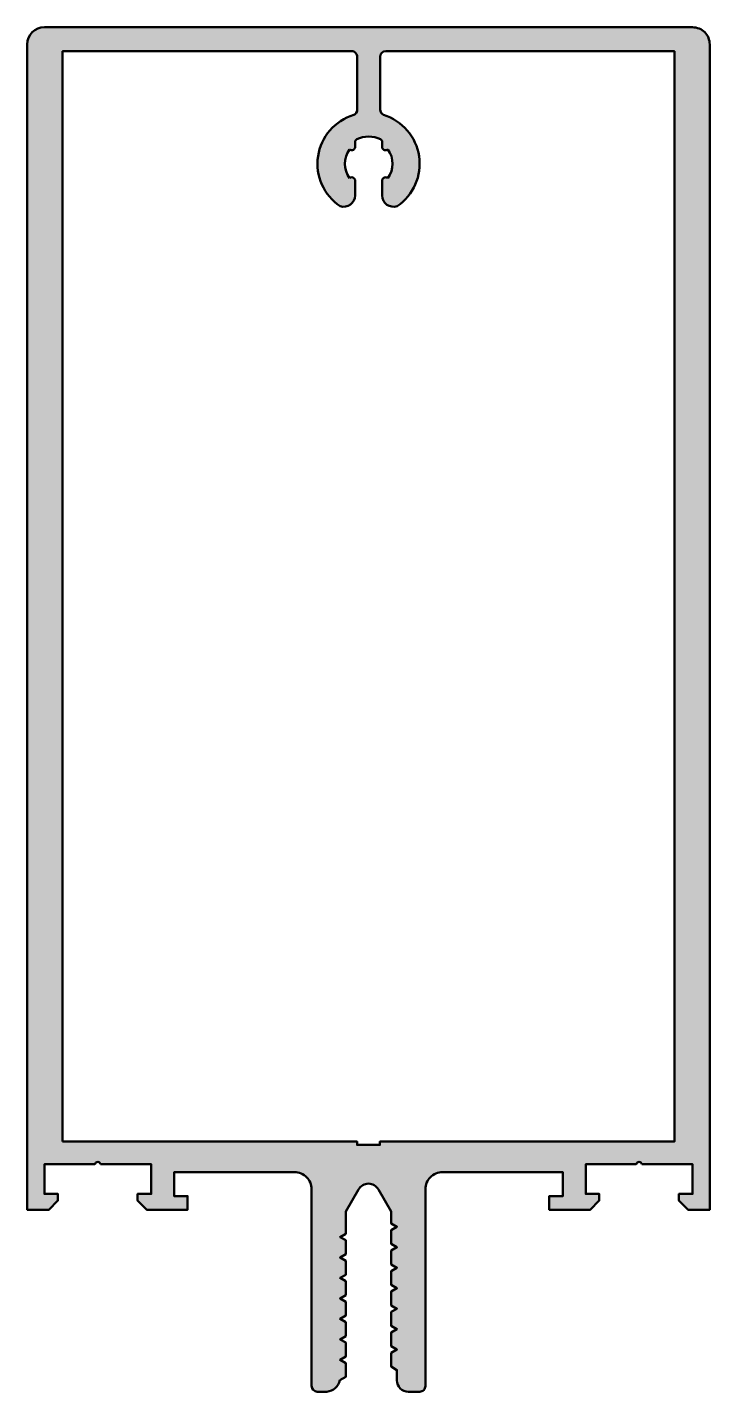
# Model space of a CAD drawing. Extents: x -30 to 30, y -16 to 104.
import ezdxf

# ---------------------------------------------------------------- set-up
doc = ezdxf.new("R2010")
doc.units = 0
doc.layers.add('0S-Alu contour', color=7, linetype='Continuous', lineweight=50)
doc.layers.add('0S-Alu hatch', color=252, linetype='Continuous', lineweight=25)

# ---------------------------------------------------------------- blocks, each defined once
blk = doc.blocks.new('324520__8E507DA4_4A6B_4277_9E83_C94DF2AA3AC4_')
at = {"layer": '0S-Alu hatch'}
h = blk.add_hatch(color=256, dxfattribs=at)
edge = h.paths.add_edge_path()
edge.add_line((-29.99999971495072, 102.4999996317386), (-29.99999971495095, -0.0001087056639903))
edge.add_line((-29.99999971495095, -0.0001087056639903), (-28.10101289854492, -0.0001087056639903))
edge.add_line((-28.10101289854492, -0.0001087056639903), (-27.30102510557595, 0.7998943460939927))
edge.add_line((-27.30102510557595, 0.7998943460939927), (-27.30102510557595, 1.399885190820384))
edge.add_line((-27.30102510557595, 1.399885190820384), (-28.49999971495094, 1.399885190820384))
edge.add_line((-28.49999971495094, 1.399885190820384), (-28.499999714951, 4.000262082910253))
edge.add_line((-28.499999714951, 4.000262082910253), (-24.05012865171852, 4.000262082910239))
edge.add_ellipse((-23.80110521421852, 3.945738466029922), major_axis=(-0.2549225318053074, 0), ratio=1, start_angle=192.3500084610775, end_angle=347.64999153892245, ccw=False)
edge.add_line((-23.55208177671852, 4.000262082910239), (-19.10005540953097, 4.000262082910239))
edge.add_line((-19.10005540953097, 4.000262082910239), (-19.09997530088861, 1.398878110742259))
edge.add_line((-19.09997530088861, 1.398878110742259), (-20.29894991026356, 1.398878110742259))
edge.add_line((-20.29894991026356, 1.398878110742259), (-20.29894991026356, 0.799894346093879))
edge.add_line((-20.29894991026356, 0.799894346093879), (-19.49896211729464, -0.0001087056639903))
edge.add_line((-19.49896211729464, -0.0001087056639903), (-15.89996309385714, -0.0001087056639903))
edge.add_line((-15.89996309385714, -0.0001087056639903), (-15.89996309385719, 1.199903501367259))
edge.add_line((-15.89996309385719, 1.199903501367259), (-17.09997530088856, 1.199903501367259))
edge.add_line((-17.09997530088856, 1.199903501367259), (-17.09997530088873, 3.300214780664134))
edge.add_line((-17.09997530088873, 3.300214780664134), (-6.499877644638388, 3.300214780664134))
edge.add_ellipse((-6.499131221258749, 1.800961204043774), major_axis=(-1.499253762428764, 0), ratio=1, start_angle=179.971474534718, end_angle=270.0285254652826, ccw=False)
edge.add_line((-4.999877644638388, 1.800214780664149), (-4.999877644638615, -15.50010870566376))
edge.add_arc((-4.499682015324129, -15.49997913822464), 0.5001956460956417, 180.0148415276547, 269.0686711436432)
edge.add_line((-4.507812214950661, -16.00010870566399), (-3.658141804794638, -16.00010870566399))
edge.add_arc((-3.754638520266119, -14.7486292102124), 1.255194225461761, 274.4091305357866, 348.4268701651608)
edge.add_line((-2.524963093856001, -15.00044439902285), (-2.000182820419638, -14.6959857808593))
edge.add_line((-2.000182820419638, -14.6959857808593), (-1.999877644638729, -13.48938177695294))
edge.add_line((-1.999877644638729, -13.48938177695294), (-2.499938679794752, -13.20044134726555))
edge.add_line((-2.499938679794752, -13.20044134726555), (-2.000182820419524, -12.91137884726561))
edge.add_line((-2.000182820419524, -12.91137884726561), (-1.999877644638502, -11.6893787251953))
edge.add_line((-1.999877644638502, -11.6893787251953), (-2.499938679794752, -11.40043829550779))
edge.add_line((-2.499938679794752, -11.40043829550779), (-2.000182820419638, -11.11137579550774))
edge.add_line((-2.000182820419638, -11.11137579550774), (-1.999877644638502, -9.888521181250042))
edge.add_line((-1.999877644638502, -9.888521181250042), (-2.499938679794865, -9.600435243749928))
edge.add_line((-2.499938679794865, -9.600435243749928), (-2.000182820419524, -9.311494814062428))
edge.add_line((-2.000182820419524, -9.311494814062428), (-1.999877644638388, -8.088518129492115))
edge.add_line((-1.999877644638388, -8.088518129492115), (-2.499938679794752, -7.800432191992115))
edge.add_line((-2.499938679794752, -7.800432191992115), (-2.000182820419638, -7.511491762304615))
edge.add_line((-2.000182820419638, -7.511491762304615), (-1.999877644638615, -6.288515077734302))
edge.add_line((-1.999877644638615, -6.288515077734302), (-2.499938679794752, -6.000429140234359))
edge.add_line((-2.499938679794752, -6.000429140234359), (-2.000182820419638, -5.711366640234416))
edge.add_line((-2.000182820419638, -5.711366640234416), (-1.999877644638388, -4.488527284765666))
edge.add_line((-1.999877644638388, -4.488527284765666), (-2.499938679794979, -4.200441347265666))
edge.add_line((-2.499938679794979, -4.200441347265666), (-2.000182820419865, -3.911500917578166))
edge.add_line((-2.000182820419865, -3.911500917578166), (-1.999877644638388, -2.688524233007683))
edge.add_line((-1.999877644638388, -2.688524233007683), (-2.499938679794979, -2.40043829550774))
edge.add_line((-2.499938679794979, -2.40043829550774), (-2.000182820419638, -2.11149786582024))
edge.add_line((-2.000182820419638, -2.11149786582024), (-2.000182820419638, -0.1659564839844165))
edge.add_line((-2.000182820419638, -0.1659564839844165), (-0.878844929794866, 1.781614316796947))
edge.add_ellipse((-0.0024716387791028, 1.299856669138179), major_axis=(-1.000060286324533, 0), ratio=1, start_angle=208.7983609796609, end_angle=331.20163902033164, ccw=False)
edge.add_line((0.8739016522367238, 1.781614316796833), (1.997741984267861, -0.1648883687500984))
edge.add_line((1.997741984267861, -0.1648883687500984), (1.997741984267861, -1.21011330754942))
edge.add_line((1.997741984267861, -1.21011330754942), (2.500183390517861, -1.500429140234302))
edge.add_line((2.500183390517861, -1.500429140234302), (1.99774198426752, -1.789886413211377))
edge.add_line((1.99774198426752, -1.789886413211377), (1.997741984267861, -3.010116359307403))
edge.add_line((1.997741984267861, -3.010116359307403), (2.500183390517861, -3.300432191992172))
edge.add_line((2.500183390517861, -3.300432191992172), (1.997741984267634, -3.589889464969076))
edge.add_line((1.997741984267634, -3.589889464969076), (1.997741984267634, -4.809996759678199))
edge.add_line((1.997741984267634, -4.809996759678199), (2.500183390517861, -5.100435243749984))
edge.add_line((2.500183390517861, -5.100435243749984), (2.000122355361497, -5.388521181249927))
edge.add_line((2.000122355361497, -5.388521181249927), (2.000122355361497, -6.611497865820354))
edge.add_line((2.000122355361497, -6.611497865820354), (2.500183390517634, -6.900438295507797))
edge.add_line((2.500183390517634, -6.900438295507797), (2.000122355361497, -7.18852423300774))
edge.add_line((2.000122355361497, -7.18852423300774), (2.000122355361611, -8.411500917578223))
edge.add_line((2.000122355361611, -8.411500917578223), (2.500183390517861, -8.700441347265667))
edge.add_line((2.500183390517861, -8.700441347265667), (2.000122355361725, -8.988527284765553))
edge.add_line((2.000122355361725, -8.988527284765553), (2.000122355361497, -10.21138189902342))
edge.add_line((2.000122355361497, -10.21138189902342), (2.500183390517634, -10.50044439902336))
edge.add_line((2.500183390517634, -10.50044439902336), (2.000122355361497, -10.78938482871098))
edge.add_line((2.000122355361497, -10.78938482871098), (2.000122355361497, -12.01136969199211))
edge.add_line((2.000122355361497, -12.01136969199211), (2.500183390517747, -12.30043219199211))
edge.add_line((2.500183390517747, -12.30043219199211), (2.000122355361611, -12.58937262167956))
edge.add_line((2.000122355361611, -12.58937262167956), (2.00012235536127, -13.79597662558575))
edge.add_line((2.00012235536127, -13.79597662558575), (2.500183390517975, -14.10189144758993))
edge.add_line((2.500183390517975, -14.10189144758993), (2.500183390517861, -15.00306891074183))
edge.add_arc((3.499719060081702, -15.00353324117827), 0.9995357774152906, 179.9733834687357, 270.0266165312497)
edge.add_line((3.500183390517975, -16.00306891074211), (4.500244425674225, -16.00306891074211))
edge.add_arc((4.50033247390921, -15.50315695897755), 0.4999119595184167, 269.9899086385347, 360.0100913615589)
edge.add_line((5.00024442567377, -15.50306891074175), (5.000305460830247, 1.800214780664134))
edge.add_ellipse((6.499587490321772, 1.800932751172611), major_axis=(-1.499282201401015, 0), ratio=1, start_angle=-90.02743758412151, end_angle=0.027437584124186287, ccw=False)
edge.add_line((6.500305460830247, 3.300214780664134), (17.09503202333053, 3.300214780664134))
edge.add_line((17.09503202333053, 3.300214780664134), (17.09503202333036, 1.199903501367259))
edge.add_line((17.09503202333036, 1.199903501367259), (15.895019816299, 1.199903501367259))
edge.add_line((15.895019816299, 1.199903501367259), (15.89501981629894, -0.0001087056639903))
edge.add_line((15.89501981629894, -0.0001087056639903), (19.49401883973644, -0.0001087056639903))
edge.add_line((19.49401883973644, -0.0001087056639903), (20.29400663270536, 0.799894346093879))
edge.add_line((20.29400663270536, 0.799894346093879), (20.29400663270536, 1.398878110742259))
edge.add_line((20.29400663270536, 1.398878110742259), (19.09503202333042, 1.398878110742259))
edge.add_line((19.09503202333042, 1.398878110742259), (19.09511213197277, 4.000262082910239))
edge.add_line((19.09511213197277, 4.000262082910239), (23.54713849916032, 4.000262082910239))
edge.add_ellipse((23.79616193666032, 3.945738466029922), major_axis=(-0.2549225318053074, 0), ratio=1, start_angle=192.3500084610775, end_angle=347.64999153892245, ccw=False)
edge.add_line((24.04518537416033, 4.000262082910239), (28.49505643739281, 4.000262082910253))
edge.add_line((28.49505643739281, 4.000262082910253), (28.49505643739269, 1.399885190820384))
edge.add_line((28.49505643739269, 1.399885190820384), (27.29608182801769, 1.399885190820384))
edge.add_line((27.29608182801769, 1.399885190820384), (27.29608182801775, 0.7998943460939785))
edge.add_line((27.29608182801775, 0.7998943460939785), (28.09606962098673, -0.0001087056639903))
edge.add_line((28.09606962098673, -0.0001087056639903), (29.99993924989286, -0.0001087056639903))
edge.add_line((29.99993924989286, -0.0001087056639903), (29.99993924989275, 102.4999996317385))
edge.add_arc((28.49993924989274, 102.4999996317383), 1.500000000000014, 0, 90.0000000000038)
edge.add_line((28.49993924989263, 103.9999996317383), (-28.49999971495117, 103.9999996317383))
edge.add_arc((-28.49999971495115, 102.4999996317387), 1.499999999999566, 90.00000000000081, 180)
edge = h.paths.add_edge_path()
edge.add_line((-26.9000241290135, 6.000486387109447), (-26.9000241290135, 101.8999996317383))
edge.add_line((-26.9000241290135, 101.8999996317383), (-1.486672032148419, 101.8999996317383))
edge.add_ellipse((-1.486672032148234, 101.3999996317383), major_axis=(-0.5000000000000427, 0), ratio=1, start_angle=180, end_angle=270.00000000002115, ccw=False)
edge.add_line((-0.9866720321481921, 101.3999996317384), (-0.9866720321481922, 96.7571195290894))
edge.add_ellipse((-1.48677439259055, 96.75706262955221), major_axis=(-0.5001023636792534, 0), ratio=1, start_angle=112.5007007766261, end_angle=180.0065188720959, ccw=False)
edge.add_arc((-3.0232529312e-05, 91.9997253724231), 4.486379234939049, 106.7820095234975, 236.335230889066)
edge.add_arc((-2.173741417460192, 89.20628812132864), 0.99134210642992, 251.5805314521216, 359.8241232124786)
edge.add_line((-1.182403981547736, 89.20324507360884), (-1.183548357775409, 90.37963522647263))
edge.add_arc((-1.480288642257342, 90.48876867692559), 0.3161722733608794, 339.807774933041, 486.3941848315723)
edge.add_ellipse((0.0516997555934786, 92.0002016547186), major_axis=(-2.129986676299907, 0), ratio=1, start_angle=-36.0708302343113, end_angle=36.16489439934992, ccw=False)
edge.add_arc((-1.479957240691369, 93.50613292590585), 0.315456681545502, 232.9675127492527, 339.1187451945362)
edge.add_line((-1.185219395429442, 93.3936939624543), (-1.185219395429385, 93.89174083745571))
edge.add_ellipse((-0.8853432967963428, 93.89185253178995), major_axis=(-0.2998761194343399, 0), ratio=1, start_angle=-60.00559041867962, end_angle=0.021340859375015953, ccw=False)
edge.add_ellipse((0.0132669326960233, 91.96350616948762), major_axis=(-2.426316704526765, 0), ratio=1, start_angle=244.39617488658598, end_angle=295.60382511342794, ccw=False)
edge.add_ellipse((0.9118771621876113, 93.89185253179038), major_axis=(-0.299876119434312, 0), ratio=1, start_angle=179.9786591352283, end_angle=240.0055904186226, ccw=False)
edge.add_line((1.211753260820614, 93.8917408374278), (1.211753260820501, 93.39369396245421))
edge.add_arc((1.500350814479734, 93.4851032914348), 0.3027279527938828, 197.5748861659234, 309.8713209436447)
edge.add_ellipse((0.0251584655794091, 91.99820113559649), major_axis=(-2.088147288906947, 0), ratio=1, start_angle=143.0642944072842, end_angle=216.9273439918676, ccw=False)
edge.add_arc((1.5068114362642, 90.48878344715445), 0.3161566353977007, 53.64244902419816, 158.9497550722132)
edge.add_line((1.211753260820273, 90.60234264409462), (1.210166346757773, 90.46611217533643))
edge.add_line((1.210166346757773, 90.46611217533643), (1.208930063899174, 89.1952443034803))
edge.add_arc((2.197377914050058, 89.20229055099946), 0.9884729647653522, 180.4084316697076, 288.6520234300594)
edge.add_arc((-0.0001705451797207, 91.99575781254393), 4.497963398174155, 303.9762245508562, 432.9065350365794)
edge.add_ellipse((1.562424172685226, 96.78973933480923), major_axis=(-0.5500710236360684, 0), ratio=1, start_angle=3.4115705185683964, end_angle=64.07331317941032, ccw=False)
edge.add_line((1.013327967851921, 96.75700573003229), (1.013327967851694, 101.3999996317383))
edge.add_ellipse((1.513327967851736, 101.3999996317383), major_axis=(-0.5000000000000427, 0), ratio=1, start_angle=270.00000000001137, end_angle=360, ccw=False)
edge.add_line((1.513327967851637, 101.8999996317384), (26.899902628799, 101.8999996317384))
edge.add_line((26.899902628799, 101.8999996317384), (26.899902628799, 6.000486387109447))
edge.add_line((26.899902628799, 6.000486387109447), (0.9982351963427618, 6.000486387109447))
edge.add_line((0.9982351963427618, 6.000486387109447), (0.9982351963427618, 5.700486387109449))
edge.add_line((0.9982351963427618, 5.700486387109449), (-1.001764803657238, 5.700486387109449))
edge.add_line((-1.001764803657238, 5.700486387109449), (-1.001764803657238, 6.000486387109447))
edge.add_line((-1.001764803657238, 6.000486387109447), (-26.9000241290135, 6.000486387109447))
at = {"layer": '0S-Alu contour', "color": 7}
for points in [[(28.49993924989263, 103.9999996317383), (-28.49999971495117, 103.9999996317383)], [(-29.99999971495072, 102.4999996317386), (-29.99999971495095, -0.0001087056639903), (-28.10101289854492, -0.0001087056639903), (-27.30102510557595, 0.7998943460939927), (-27.30102510557595, 1.399885190820384), (-28.49999971495094, 1.399885190820384), (-28.499999714951, 4.000262082910253), (-24.05012865171852, 4.000262082910239)], [(24.04518537416033, 4.000262082910239), (28.49505643739281, 4.000262082910253), (28.49505643739269, 1.399885190820384), (27.29608182801769, 1.399885190820384), (27.29608182801775, 0.7998943460939785), (28.09606962098673, -0.0001087056639903), (29.99993924989286, -0.0001087056639903), (29.99993924989275, 102.4999996317385)], [(-26.9000241290135, 6.000486387109447), (-26.9000241290135, 101.8999996317383), (-1.486672032148419, 101.8999996317383)], [(1.513327967851637, 101.8999996317384), (26.899902628799, 101.8999996317384), (26.899902628799, 6.000486387109447), (0.9982351963427618, 6.000486387109447), (0.9982351963427618, 5.700486387109449), (-1.001764803657238, 5.700486387109449), (-1.001764803657238, 6.000486387109447), (-26.9000241290135, 6.000486387109447)], [(-0.9866720321481921, 101.3999996317384), (-0.9866720321481922, 96.7571195290894)], [(1.013327967851921, 96.75700573003229), (1.013327967851694, 101.3999996317383)], [(-1.185219395429442, 93.3936939624543), (-1.185219395429385, 93.89174083745571)], [(1.211753260820614, 93.8917408374278), (1.211753260820501, 93.39369396245421)], [(-1.182403981547736, 89.20324507360884), (-1.183548357775409, 90.37963522647263)], [(1.211753260820273, 90.60234264409462), (1.210166346757773, 90.46611217533643), (1.208930063899174, 89.1952443034803)], [(-23.55208177671852, 4.000262082910239), (-19.10005540953097, 4.000262082910239), (-19.09997530088861, 1.398878110742259), (-20.29894991026356, 1.398878110742259), (-20.29894991026356, 0.799894346093879), (-19.49896211729464, -0.0001087056639903), (-15.89996309385714, -0.0001087056639903), (-15.89996309385719, 1.199903501367259), (-17.09997530088856, 1.199903501367259), (-17.09997530088873, 3.300214780664134), (-6.499877644638388, 3.300214780664134)], [(6.500305460830247, 3.300214780664134), (17.09503202333053, 3.300214780664134), (17.09503202333036, 1.199903501367259), (15.895019816299, 1.199903501367259), (15.89501981629894, -0.0001087056639903), (19.49401883973644, -0.0001087056639903), (20.29400663270536, 0.799894346093879), (20.29400663270536, 1.398878110742259), (19.09503202333042, 1.398878110742259), (19.09511213197277, 4.000262082910239), (23.54713849916032, 4.000262082910239)], [(-4.999877644638388, 1.800214780664149), (-4.999877644638615, -15.50010870566376)], [(-2.524963093856001, -15.00044439902285), (-2.000182820419638, -14.6959857808593), (-1.999877644638729, -13.48938177695294), (-2.499938679794752, -13.20044134726555), (-2.000182820419524, -12.91137884726561), (-1.999877644638502, -11.6893787251953), (-2.499938679794752, -11.40043829550779), (-2.000182820419638, -11.11137579550774), (-1.999877644638502, -9.888521181250042), (-2.499938679794865, -9.600435243749928), (-2.000182820419524, -9.311494814062428), (-1.999877644638388, -8.088518129492115), (-2.499938679794752, -7.800432191992115), (-2.000182820419638, -7.511491762304615), (-1.999877644638615, -6.288515077734302), (-2.499938679794752, -6.000429140234359), (-2.000182820419638, -5.711366640234416), (-1.999877644638388, -4.488527284765666), (-2.499938679794979, -4.200441347265666), (-2.000182820419865, -3.911500917578166), (-1.999877644638388, -2.688524233007683), (-2.499938679794979, -2.40043829550774), (-2.000182820419638, -2.11149786582024), (-2.000182820419638, -0.1659564839844165), (-0.878844929794866, 1.781614316796947)], [(0.8739016522367238, 1.781614316796833), (1.997741984267861, -0.1648883687500984), (1.997741984267861, -1.21011330754942), (2.500183390517861, -1.500429140234302), (1.99774198426752, -1.789886413211377), (1.997741984267861, -3.010116359307403), (2.500183390517861, -3.300432191992172), (1.997741984267634, -3.589889464969076), (1.997741984267634, -4.809996759678199), (2.500183390517861, -5.100435243749984), (2.000122355361497, -5.388521181249927), (2.000122355361497, -6.611497865820354), (2.500183390517634, -6.900438295507797), (2.000122355361497, -7.18852423300774), (2.000122355361611, -8.411500917578223), (2.500183390517861, -8.700441347265667), (2.000122355361725, -8.988527284765553), (2.000122355361497, -10.21138189902342), (2.500183390517634, -10.50044439902336), (2.000122355361497, -10.78938482871098), (2.000122355361497, -12.01136969199211), (2.500183390517747, -12.30043219199211), (2.000122355361611, -12.58937262167956), (2.00012235536127, -13.79597662558575), (2.500183390517975, -14.10189144758993), (2.500183390517861, -15.00306891074183)], [(5.00024442567377, -15.50306891074175), (5.000305460830247, 1.800214780664134)], [(-4.507812214950661, -16.00010870566399), (-3.658141804794638, -16.00010870566399)], [(3.500183390517975, -16.00306891074211), (4.500244425674225, -16.00306891074211)]]:
    blk.add_lwpolyline(points, dxfattribs=at)
for centre, radius, start, end in [((-28.49999971495115, 102.4999996317387), 1.499999999999566, 90.00000000000081, 180), ((28.49993924989274, 102.4999996317383), 1.500000000000014, 0, 90.0000000000038), ((-3.0232529312e-05, 91.9997253724231), 4.486379234939049, 106.7820095234975, 236.335230889066), ((-0.0001705451797207, 91.99575781254393), 4.497963398174155, 303.9762245508562, 72.90653503657941), ((-1.479957240691369, 93.50613292590585), 0.315456681545502, 232.9675127492527, 339.1187451945362), ((1.500350814479734, 93.4851032914348), 0.3027279527938828, 197.5748861659234, 309.8713209436447), ((-1.480288642257342, 90.48876867692559), 0.3161722733608794, 339.807774933041, 126.3941848315723), ((1.5068114362642, 90.48878344715445), 0.3161566353977007, 53.64244902419816, 158.9497550722132), ((-2.173741417460192, 89.20628812132864), 0.99134210642992, 251.5805314521216, 359.8241232124786), ((2.197377914050058, 89.20229055099946), 0.9884729647653522, 180.4084316697076, 288.6520234300594), ((-4.499682015324129, -15.49997913822464), 0.5001956460956417, 180.0148415276547, 269.0686711436432), ((-3.754638520266119, -14.7486292102124), 1.255194225461761, 274.4091305357866, 348.4268701651608), ((3.499719060081702, -15.00353324117827), 0.9995357774152906, 179.9733834687357, 270.0266165312497), ((4.50033247390921, -15.50315695897755), 0.4999119595184167, 269.9899086385347, 0.0100913615589262)]:
    blk.add_arc(centre, radius, start, end, dxfattribs=at)
at = {"layer": '0S-Alu contour', "color": 7, "extrusion": (0, 0, -1)}
for centre, radius, start, end in [((1.486672032148234, 101.3999996317383), 0.5000000000000427, 89.99999999997883, 180), ((-1.513327967851736, 101.3999996317383), 0.5000000000000427, 0, 89.99999999998862), ((1.48677439259055, 96.75706262955221), 0.5001023636792534, 179.9934811279041, 247.4992992233739), ((-1.562424172685226, 96.78973933480923), 0.5500710236360684, 295.9266868205897, 356.5884294814316), ((0.8853432967963428, 93.89185253178995), 0.2998761194343399, 359.978659140625, 60.00559041867969), ((-0.0132669326960233, 91.96350616948762), 2.426316704526765, 64.39617488657207, 115.603825113414), ((-0.9118771621876113, 93.89185253179038), 0.299876119434312, 119.9944095813774, 180.0213408647717), ((-0.0516997555934786, 92.0002016547186), 2.129986676299907, 323.8351056006501, 36.07083023431123), ((-0.0251584655794091, 91.99820113559649), 2.088147288906947, 143.0726560081324, 216.9357055927158), ((23.80110521421852, 3.945738466029922), 0.2549225318053074, 12.35000846107755, 167.6499915389225), ((-23.79616193666032, 3.945738466029922), 0.2549225318053074, 12.35000846107755, 167.6499915389225), ((6.499131221258749, 1.800961204043774), 1.499253762428764, 89.9714745347174, 180.028525465282), ((-6.499587490321772, 1.800932751172611), 1.499282201401015, 359.9725624158758, 90.02743758412147), ((0.0024716387791028, 1.299856669138179), 1.000060286324533, 28.79836097966834, 151.2016390203391)]:
    blk.add_arc(centre, radius, start, end, dxfattribs=at)
blk = doc.blocks.new('324520__3511A8B4_EBA6_4DE5_B1FE_4A82FF109590_')
at = {"layer": '0S-Alu contour', "color": 7}
blk.add_blockref('324520__8E507DA4_4A6B_4277_9E83_C94DF2AA3AC4_', (0, 0), dxfattribs=at)

msp = doc.modelspace()

# ---------------------------------------------------------------- block references
at = {"layer": '0S-Alu contour', "color": 7}
msp.add_blockref('324520__3511A8B4_EBA6_4DE5_B1FE_4A82FF109590_', (0, 0), dxfattribs=at)

doc.saveas('drawing.dxf')
